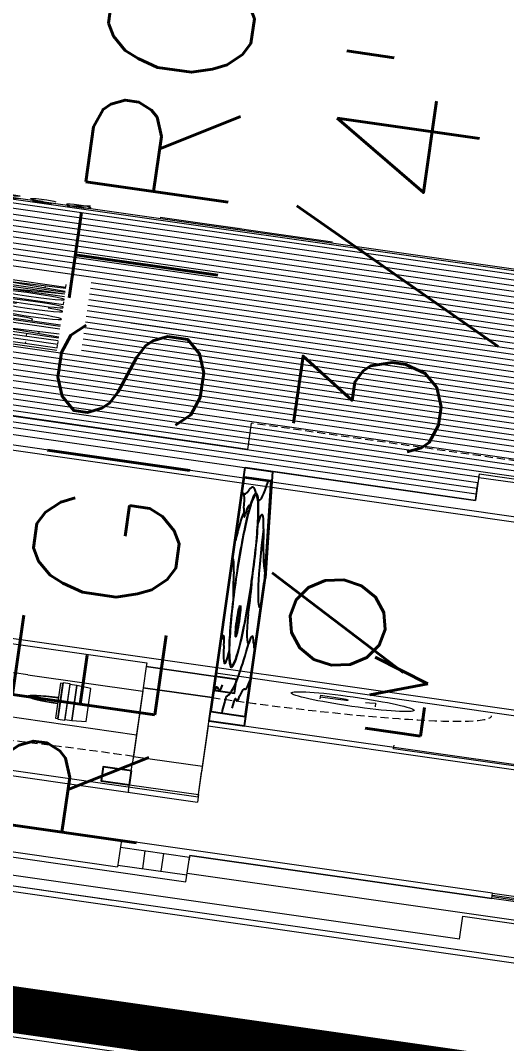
# Model space of a CAD drawing. Header units: millimetres. Extents: x -361192058 to 101130107379, y -14071650034 to 19218552450.
# Drawn here: x -137434.1 to -137372, y 43302.8 to 43433.5 of the extents above; entities that cross this region are included whole.
import ezdxf
from ezdxf.enums import TextEntityAlignment as Align

# ---------------------------------------------------------------- set-up
doc = ezdxf.new("R2010")
doc.units = ezdxf.units.MM
doc.header["$LTSCALE"] = 0.5
doc.linetypes.add('HIDDEN2', pattern=[0.1875, 0.125, -0.0625])
for name, color, linetype in [('02', 2, 'Continuous'), ('APBAN', 4, 'Continuous'), ('ARCO', 7, 'HIDDEN2'), ('CONEXAO_AG_FRIA', 3, 'Continuous'), ('CONEXAO_ESGOTO', 7, 'Continuous'), ('DIVERSOS', 4, 'Continuous'), ('ESQUADRIA', 3, 'Continuous'), ('ESQUADRIAS', 3, 'Continuous'), ('HATCH', 8, 'Continuous'), ('MOBIL-I', 251, 'Continuous'), ('parede', 2, 'Continuous'), ('PISO', 8, 'Continuous'), ('projeção 02', 7, 'HIDDEN2'), ('TEXTO2', 3, 'Continuous'), ('TUBULAÇÃO_HIDRÁULICA', 5, 'Continuous'), ('TXT_1', 3, 'Continuous')]:
    doc.layers.add(name, color=color, linetype=linetype)
doc.styles.add('ADITIVOCAD', font='ROMANS.shx')
doc.styles.add('COTAS', font='romans.shx')
doc.styles.add('R80', font='simplex.shx', dxfattribs={"height": 0.2})
doc.styles.add('ROMANS', font='romans', dxfattribs={"height": 0.1})
doc.styles.get("Standard").update_dxf_attribs({"font": 'txt.shx', "height": 0.12})
doc.dimstyles.new('COTAS', dxfattribs={"dimtxt": 0.08, "dimasz": 0.06, "dimexe": 0.18, "dimexo": 0.0625, "dimgap": 0.05, "dimtad": 1, "dimdec": 4, "dimzin": 4, "dimdsep": 46, "dimtxsty": 'R80', "dimblk1": 'DOT', "dimblk2": 'DOT', "dimsah": 1, "dimcen": 0.09, "dimse1": 1, "dimse2": 1, "dimclrt": 150, "dimadec": 0, "dimazin": 0, "dimtfac": 1, "dimtdec": 4, "dimtmove": 2, "dimatfit": 3, "dimldrblk": 'DOT', "dimfxl": 0, "dimtolj": 1, "dimtzin": 0, "dimarcsym": 0})

# ---------------------------------------------------------------- blocks, each defined once
blk = doc.blocks.new('_Dot')
at = {"color": 0, "lineweight": -2}
blk.add_line((-0.5, 0), (-1, 0), dxfattribs=at)
at = {"color": 0, "const_width": 0.5}
blk.add_lwpolyline([(-0.25, 0, 1), (0.25, 0, 1)], format="xyb", close=True, dxfattribs=at)
blk = doc.blocks.new('DOT')
for p, q in [((0, -1.5), (0, 1.5)), ((1.5, 0), (-1.5, 0))]:
    blk.add_line(p, q)
blk.add_circle((0, 0), 0.5)
blk = doc.blocks.new('ADC_PE_AB1')
blk.add_lwpolyline([(0, -0.03), (1, -0.03), (1, 0), (0, 0)], close=True)
at = {"flags": 8}
blk.add_attdef('$PORTA', text='', height=0.09, dxfattribs=at).set_placement((0.5, -0.1569), align=Align.MIDDLE)
blk = doc.blocks.new('ADC_LAV_05')
for p, q in [((0, 0), (0, 0.55)), ((0, 0.55), (0.7704, 0.55)), ((0.02, 0.53), (0.7621, 0.53)), ((0.02, 0.02), (0.02, 0.53)), ((0.7621, 0.53), (0.98, 0.3123)), ((0.7704, 0.55), (1, 0.3206)), ((0.98, 0.02), (0.98, 0.3123)), ((1, 0), (1, 0.3206)), ((0, 0), (1, 0)), ((0.02, 0.02), (0.98, 0.02))]:
    blk.add_line(p, q)
for points in [[(0.4062, 0.1206, 0.083485), (0.4944, 0.1354, 0.090959), (0.566, 0.1759, 0.104004), (0.6157, 0.239, 0.115577), (0.6322, 0.3095, 0.115577), (0.6157, 0.38, 0.104004), (0.566, 0.443, 0.090959), (0.4944, 0.4835, 0.083485), (0.4062, 0.4983, 0.083485), (0.3179, 0.4835, 0.090959), (0.2463, 0.443, 0.104004), (0.1966, 0.38, 0.115577), (0.1801, 0.3095, 0.115577), (0.1966, 0.239, 0.104004), (0.2463, 0.1759, 0.090959), (0.3179, 0.1354, 0.083485)], [(0.4062, 0.1248, 0.083485), (0.493, 0.1394, 0.090959), (0.5633, 0.1791, 0.104004), (0.6119, 0.2408, 0.115577), (0.628, 0.3095, 0.115577), (0.6119, 0.3781, 0.104004), (0.5633, 0.4398, 0.090959), (0.493, 0.4795, 0.083485), (0.4062, 0.4941, 0.083485), (0.3193, 0.4795, 0.090959), (0.249, 0.4398, 0.104004), (0.2004, 0.3781, 0.115577), (0.1843, 0.3095, 0.115577), (0.2004, 0.2408, 0.104004), (0.249, 0.1791, 0.090959), (0.3193, 0.1394, 0.083485)]]:
    blk.add_lwpolyline(points, format="xyb", close=True)
for radius in [0.0339, 0.025]:
    blk.add_circle((0.4055, 0.2206), radius)
for centre, radius, start, end in [((0.76, 0.3809), 0.1624, 113.3641, 115.8903), ((0.2875, -0.0718), 0.5823, 78.2401, 98.9638), ((0.4995, 0.9177), 0.4342, 269.3247, 295.8903), ((0.0559, 1.3962), 0.9039, 267.7229, 278.9638), ((0.0552, 0.402), 0.0926, 41.3487, 101.8141), ((0.1665, 0.4999), 0.0556, 221.3487, 297.4318), ((0.2605, 0.3465), 0.1245, 78.9955, 123.3333), ((0.2201, 0.1636), 0.3026, 106.3243, 131.3792), ((0.6508, 0.2793), 0.1756, 56.1908, 116.2902), ((1.1381, 1.007), 0.7001, 236.1908, 255.5369), ((0.9639, 0.4778), 0.2217, 193.7216, 269.9715), ((0.0206, 0.2349), 0.1168, 49.9343, 90.2724), ((0.3586, 0.6369), 0.4085, 229.9343, 244.0853), ((0.5983, 0.255), 0.0641, 344.5869, 58.1135), ((0.6184, 0.1896), 0.0639, 49.2661, 86.8336), ((0.7799, 0.3241), 0.1475, 215.7175, 274.1895), ((0.0641, 0.1144), 0.0713, 44.7702, 118.1843), ((0.363, 0.8774), 0.8206, 280.1922, 301.4107), ((0.8604, 0.032), 0.1609, 66.126, 115.6626), ((0.9822, 0.3072), 0.1401, 246.126, 269.1113), ((0.2056, 0.2549), 0.1281, 224.7702, 306.3582), ((0.8722, 0.3475), 0.2696, 267.8834, 293.5615), ((0.0957, -0.1456), 0.22, 78.1029, 106.3843), ((0.1688, 0.2014), 0.1346, 258.1029, 296.1994), ((0.3613, 0.8866), 0.83, 271.4321, 280.1922), ((0.8511, -0.2259), 0.3042, 87.8834, 109.2677), ((-0.0155, 0.2328), 0.1744, 281.75, 286.3843), ((0.4585, -0.1421), 0.2131, 111.0015, 130.4729), ((0.6495, -0.0622), 0.1173, 74.3079, 124.9939), ((0.688, 0.2406), 0.19, 267.9474, 289.2677)]:
    blk.add_arc(centre, radius, start, end)
for points in [[(0.2584, 0.4524), (0.2647, 0.4406), (0.2777, 0.465), (0.2797, 0.4531)], [(0.2777, 0.465), (0.2797, 0.4531), (0.2886, 0.471), (0.2899, 0.4611)], [(0.2886, 0.471), (0.2899, 0.4611), (0.3035, 0.4779), (0.2965, 0.4664)], [(0.3035, 0.4779), (0.2965, 0.4664), (0.3178, 0.4833), (0.3049, 0.4731)], [(0.231, 0.4287), (0.2403, 0.4137), (0.2433, 0.4404), (0.2513, 0.4271)], [(0.2433, 0.4404), (0.2513, 0.4271), (0.2584, 0.4524), (0.2647, 0.4406)], [(0.2176, 0.4133), (0.2336, 0.4041), (0.231, 0.4287), (0.2403, 0.4137)], [(0.2049, 0.3949), (0.2213, 0.3828), (0.2176, 0.4133), (0.2336, 0.4041)], [(0.19, 0.3646), (0.2108, 0.3551), (0.1966, 0.38), (0.2152, 0.3688)], [(0.1966, 0.38), (0.2152, 0.3688), (0.2049, 0.3949), (0.2213, 0.3828)], [(0.1821, 0.3345), (0.2054, 0.3236), (0.1859, 0.352), (0.2075, 0.3406)], [(0.1859, 0.352), (0.2075, 0.3406), (0.19, 0.3646), (0.2108, 0.3551)], [(0.1808, 0.324), (0.205, 0.3144), (0.1821, 0.3345), (0.2054, 0.3236)], [(0.1801, 0.311), (0.2052, 0.3059), (0.1808, 0.324), (0.205, 0.3144)], [(0.1806, 0.2975), (0.2057, 0.2976), (0.1801, 0.311), (0.2052, 0.3059)], [(0.1813, 0.2898), (0.2072, 0.2867), (0.1806, 0.2975), (0.2057, 0.2976)], [(0.1847, 0.2717), (0.2109, 0.2698), (0.1816, 0.2882), (0.2076, 0.2844)], [(0.1894, 0.2561), (0.2133, 0.2622), (0.1847, 0.2717), (0.2109, 0.2698)], [(0.1979, 0.2364), (0.216, 0.2547), (0.1894, 0.2561), (0.2133, 0.2622)], [(0.2064, 0.2215), (0.2209, 0.2436), (0.1979, 0.2364), (0.216, 0.2547)], [(0.2176, 0.2056), (0.222, 0.2413), (0.2064, 0.2215), (0.2209, 0.2436)], [(0.2303, 0.1909), (0.2314, 0.2247), (0.2176, 0.2056), (0.222, 0.2413)], [(0.2433, 0.1785), (0.2403, 0.2118), (0.2303, 0.1909), (0.2314, 0.2247)], [(0.2571, 0.1674), (0.2482, 0.202), (0.2433, 0.1785), (0.2403, 0.2118)], [(0.2632, 0.1631), (0.2567, 0.1927), (0.2571, 0.1674), (0.2482, 0.202)], [(0.2742, 0.156), (0.2627, 0.1868), (0.2632, 0.1631), (0.2567, 0.1927)], [(0.2851, 0.1498), (0.2729, 0.1778), (0.2742, 0.156), (0.2627, 0.1868)], [(0.2956, 0.1445), (0.2839, 0.1687), (0.2851, 0.1498), (0.2729, 0.1778)], [(0.3256, 0.1339), (0.2928, 0.1613), (0.2956, 0.1445), (0.2839, 0.1687)], [(0.2966, 0.144), (0.3256, 0.1339), (0.2964, 0.1441), (0.3254, 0.133)], [(0.2964, 0.1441), (0.3254, 0.133), (0.3256, 0.1339), (0.3279, 0.1322)]]:
    blk.add_solid(points)
blk = doc.blocks.new('APROVADO QUADRA 21.2 MBVII')
at = {"layer": '02', "color": 8, "lineweight": 18}
for p, q in [((4481.2293, 2472.6943), (4481.2293, 2478.4943)), ((4493.4211, 2478.4943), (4493.4211, 2472.7943)), ((4481.7293, 2477.9943), (4481.7293, 2473.2943)), ((4493.931, 2473.2943), (4493.931, 2477.9943)), ((4481.8793, 2477.8443), (4481.8793, 2473.4443)), ((4483.9793, 2477.8443), (4483.9793, 2473.2943)), ((4484.1293, 2477.8443), (4484.1293, 2473.2943)), ((4484.1293, 2477.8443), (4484.1293, 2473.2943)), ((4487.6293, 2473.8343), (4487.6293, 2473.4443)), ((4484.1293, 2473.2943), (4487.6293, 2473.2943)), ((4487.6293, 2473.2943), (4487.6293, 2470.9443)), ((4493.4211, 2472.7943), (4493.4211, 2473.2943)), ((4493.931, 2473.2943), (4494.6711, 2473.2943)), ((4494.1711, 2472.7943), (4493.4211, 2472.7943)), ((4493.431, 2472.7943), (4493.931, 2472.7943)), ((4493.431, 2472.7943), (4493.931, 2472.7943))]:
    blk.add_line(p, q, dxfattribs=at)
at = {"layer": '02', "color": 7, "lineweight": 18}
for p, q in [((4481.9288, 2473.4443), (4481.9288, 2473.2943)), ((4482.4288, 2473.4443), (4482.4288, 2473.2943))]:
    blk.add_line(p, q, dxfattribs=at)
at = {"layer": '02', "lineweight": 18}
blk.add_lwpolyline([(4476.7707, 2438.8395), (4537.9707, 2438.8395), (4537.9707, 2483.3895), (4476.7707, 2483.3895)], close=True, dxfattribs=at)
at = {"layer": '02', "lineweight": 18, "const_width": 0.1}
blk.add_lwpolyline([(4477.5207, 2439.5895), (4537.2207, 2439.5895), (4537.2207, 2482.6395), (4477.5207, 2482.6395)], close=True, dxfattribs=at)
at = {"layer": 'ARCO', "color": 8, "lineweight": 18}
for centre, radius, start, end in [((4484.1924, 2473.4443), 0.8, 360, 90), ((4487.5293, 2473.2943), 0.6, 180, 270)]:
    blk.add_arc(centre, radius, start, end, dxfattribs=at)
at = {"layer": 'CONEXAO_ESGOTO', "lineweight": 18}
blk.add_line((4499.9936, 2473.1774), (4499.9936, 2473.5517), dxfattribs=at)
blk.add_solid([(4499.9936, 2473.5517), (4499.956, 2473.3756), (4500.0311, 2473.3756)], dxfattribs=at)
at = {"layer": 'DIVERSOS', "color": 8, "lineweight": 18}
for p, q in [((4492.9711, 2456.1443), (4492.9711, 2478.7443)), ((4493.1211, 2456.6443), (4493.1211, 2478.7443)), ((4482.4793, 2470.6379), (4482.4793, 2472.6379)), ((4482.6293, 2472.6379), (4482.6293, 2470.6379))]:
    blk.add_line(p, q, dxfattribs=at)
at = {"layer": 'ESQUADRIA', "lineweight": 18}
for p, q in [((4482.4288, 2473.391), (4481.9288, 2473.391)), ((4482.4288, 2473.351), (4481.9288, 2473.351))]:
    blk.add_line(p, q, dxfattribs=at)
at = {"layer": 'ESQUADRIA', "color": 8, "lineweight": 18}
for p, q in [((4482.5343, 2472.6379), (4482.5343, 2470.6379)), ((4482.5743, 2472.6379), (4482.5743, 2470.6379))]:
    blk.add_line(p, q, dxfattribs=at)
at = {"layer": 'ESQUADRIAS', "color": 8, "lineweight": 18}
for p, q in [((4499.8211, 2478.7443), (4499.8211, 2471.7443)), ((4499.9711, 2478.7443), (4499.9711, 2463.7443)), ((4494.1711, 2472.7943), (4494.1711, 2466.4943))]:
    blk.add_line(p, q, dxfattribs=at)
at = {"layer": 'HATCH', "color": 8, "lineweight": 18}
for p, q in [((4493.5974, 2472.7943), (4493.5974, 2478.4943)), ((4494.8999, 2466.4943), (4494.8999, 2478.4943)), ((4495.0586, 2466.4943), (4495.0586, 2478.4943)), ((4495.2174, 2466.4943), (4495.2174, 2478.4943)), ((4495.3761, 2466.4943), (4495.3761, 2478.4943)), ((4495.5349, 2466.4943), (4495.5349, 2478.4943)), ((4495.6936, 2466.4943), (4495.6936, 2478.4943)), ((4495.8524, 2466.4943), (4495.8524, 2478.4943)), ((4493.7561, 2472.7943), (4493.7561, 2477.3443)), ((4493.9149, 2472.7943), (4493.9149, 2477.3443)), ((4494.0736, 2472.7943), (4494.0736, 2477.3443)), ((4494.2324, 2466.4943), (4494.2324, 2477.3443)), ((4494.3911, 2466.4943), (4494.3911, 2477.3443)), ((4494.5499, 2466.4943), (4494.5499, 2477.3443)), ((4494.7086, 2466.4943), (4494.7086, 2477.3443)), ((4498.0749, 2472.7486), (4498.0749, 2477.3443)), ((4498.2336, 2472.7486), (4498.2336, 2477.3443)), ((4498.8686, 2470.9443), (4498.8686, 2477.3443)), ((4499.0274, 2470.9443), (4499.0274, 2477.3443)), ((4499.1861, 2470.9443), (4499.1861, 2477.3443)), ((4499.3449, 2470.9443), (4499.3449, 2477.3443)), ((4499.5036, 2470.9443), (4499.5036, 2477.3443)), ((4499.6624, 2470.9443), (4499.6624, 2477.3443)), ((4498.3924, 2470.9443), (4498.3924, 2475.9326)), ((4498.5511, 2470.9443), (4498.5511, 2475.9326)), ((4498.7099, 2470.9443), (4498.7099, 2475.5525)), ((4496.0111, 2469.8034), (4496.0111, 2473.6785)), ((4496.1699, 2469.8034), (4496.1699, 2473.6785)), ((4496.3286, 2469.8034), (4496.3286, 2473.6785)), ((4496.4874, 2469.8034), (4496.4874, 2473.6785)), ((4496.6461, 2470.9443), (4496.6461, 2473.6785)), ((4496.8049, 2470.9443), (4496.8049, 2473.6785)), ((4496.9636, 2470.9443), (4496.9636, 2473.6785)), ((4497.1224, 2472.7486), (4497.1224, 2473.6785)), ((4497.2811, 2470.9443), (4497.2811, 2473.6785)), ((4497.4399, 2472.7486), (4497.4399, 2473.6785)), ((4497.5986, 2472.7486), (4497.5986, 2473.6785)), ((4497.7574, 2472.7486), (4497.7574, 2473.6785)), ((4497.9161, 2472.7486), (4497.9161, 2473.6785)), ((4496.9636, 2472.9811), (4496.9636, 2473.5811)), ((4494.0711, 2472.7943), (4494.0711, 2466.3943))]:
    blk.add_line(p, q, dxfattribs=at)
at = {"layer": 'MOBIL-I', "color": 8, "lineweight": 18}
for p, q in [((4485.6039, 2473.6943), (4485.6039, 2473.4443)), ((4486.8316, 2473.6943), (4486.8316, 2473.4443)), ((4486.8316, 2473.4443), (4484.9271, 2473.4443))]:
    blk.add_line(p, q, dxfattribs=at)
for points in [[(4486.7456, 2473.6014), (4486.7456, 2473.6166), (4485.7277, 2473.6166), (4485.7277, 2473.6014)], [(4486.7303, 2473.6166), (4486.7303, 2473.6217), (4485.7429, 2473.6217), (4485.7429, 2473.6166)], [(4486.7303, 2473.5861), (4486.7303, 2473.6014), (4485.7429, 2473.6014), (4485.7429, 2473.5861)], [(4486.6998, 2473.5556), (4486.7303, 2473.5861), (4485.7429, 2473.5861), (4485.7735, 2473.5556)]]:
    blk.add_lwpolyline(points, close=True, dxfattribs=at)
for centre, radius, start, end in [((4485.6539, 2473.6943), 0.05, 90, 180), ((4486.7816, 2473.6943), 0.05, 0, 90), ((4486.2366, 2473.6014), 0.0865, 13.6117, 166.3883), ((4486.2366, 2473.6014), 0.0763, 15.4696, 164.5304)]:
    blk.add_arc(centre, radius, start, end, dxfattribs=at)
at = {"layer": 'parede', "color": 8, "lineweight": 18}
for p, q in [((4480.7793, 2456.1443), (4480.7793, 2481.1443)), ((4487.7793, 2481.1443), (4487.7793, 2456.1443)), ((4480.9293, 2473.4443), (4480.9293, 2477.0443)), ((4480.9293, 2456.6443), (4480.9293, 2474.0943)), ((4482.6293, 2473.4443), (4481.8793, 2473.4443)), ((4482.6293, 2472.6379), (4482.6293, 2473.4443)), ((4484.0293, 2473.4443), (4483.9793, 2473.4443)), ((4484.1924, 2473.4443), (4484.1924, 2473.2943)), ((4486.9293, 2473.4443), (4484.8293, 2473.4443)), ((4484.9924, 2473.4443), (4484.9924, 2473.2943)), ((4486.9293, 2473.4443), (4486.2793, 2473.4443)), ((4486.9293, 2473.4443), (4486.9293, 2473.2943)), ((4487.6293, 2473.4443), (4487.5293, 2473.4443)), ((4487.6293, 2473.4443), (4487.5293, 2473.4443)), ((4487.5293, 2473.4443), (4487.5293, 2473.2943)), ((4482.4793, 2473.2943), (4482.3293, 2473.2943)), ((4482.4793, 2473.2943), (4482.3293, 2473.2943)), ((4482.4793, 2472.6379), (4482.4793, 2473.2943)), ((4484.1924, 2473.2943), (4483.9793, 2473.2943)), ((4486.1293, 2473.2943), (4484.8293, 2473.2943)), ((4486.1293, 2473.2943), (4486.1293, 2470.7943)), ((4486.9293, 2473.2943), (4486.2793, 2473.2943)), ((4486.2793, 2473.2943), (4486.2793, 2470.9443)), ((4486.9293, 2473.2943), (4486.2793, 2473.2943)), ((4482.4793, 2472.6379), (4482.6293, 2472.6379))]:
    blk.add_line(p, q, dxfattribs=at)
for points in [[(4484.1424, 2473.4443), (4484.1924, 2473.4443), (4484.1924, 2473.2943), (4484.1424, 2473.2943)], [(4485.0424, 2473.4443), (4484.9924, 2473.4443), (4484.9924, 2473.2943), (4485.0424, 2473.2943)], [(4486.9293, 2473.2943), (4486.9293, 2473.2943), (4486.9293, 2473.4443), (4486.9293, 2473.4443)], [(4487.5293, 2473.2943), (4487.5293, 2473.2943), (4487.5293, 2473.4443), (4487.5293, 2473.4443)], [(4481.7293, 2473.2943), (4482.4793, 2473.2943), (4482.4793, 2472.6379)]]:
    blk.add_lwpolyline(points, dxfattribs=at)
at = {"layer": 'PISO', "color": 8, "lineweight": 18}
for p, q in [((4484.0293, 2473.4443), (4484.8293, 2473.4443)), ((4487.5293, 2473.4443), (4486.9293, 2473.4443)), ((4481.9793, 2473.2943), (4481.9793, 2466.4943)), ((4484.1924, 2473.2943), (4484.8293, 2473.2943)), ((4486.9293, 2473.2943), (4487.5293, 2473.2943)), ((4481.2293, 2472.6943), (4481.8793, 2472.6943)), ((4481.8793, 2472.6943), (4481.8793, 2466.3943))]:
    blk.add_line(p, q, dxfattribs=at)
blk.add_circle((4487.3724, 2472.9943), 0.1333, dxfattribs=at)
at = {"layer": 'projeção 02', "color": 8, "lineweight": 18}
blk.add_line((4494.6711, 2466.9943), (4494.6711, 2473.2943), dxfattribs=at)
at = {"layer": 'TUBULAÇÃO_HIDRÁULICA', "lineweight": 18}
for p, q in [((4499.9173, 2467.6505), (4499.9173, 2476.5659)), ((4486.2322, 2471.2735), (4486.2322, 2472.893)), ((4486.2322, 2472.893), (4486.3322, 2472.893))]:
    blk.add_line(p, q, dxfattribs=at)
at = {"layer": 'ESQUADRIAS', "color": 8, "lineweight": 18}
ref = blk.add_blockref('ADC_PE_AB1', (4484.1924, 2473.4443), dxfattribs=dict(at, xscale=0.8000000000001819, zscale=0.8000000000001819, rotation=90))
ref.add_attrib('$PORTA', 'P3', dxfattribs={"layer": 'TXT_1', "height": 0.1, "flags": 8}).set_placement((4484.3493, 2473.8443), align=Align.MIDDLE)
ref = blk.add_blockref('ADC_PE_AB1', (4487.5293, 2473.2943), dxfattribs=dict(at, xscale=0.599999999999909, zscale=0.599999999999909, rotation=269.9999999999999))
ref.add_attrib('$PORTA', 'P1', dxfattribs={"layer": 'TXT_1', "height": 0.1, "rotation": 270, "flags": 8}).set_placement((4487.3724, 2472.9943), align=Align.MIDDLE)
at = {"layer": 'MOBIL-I', "color": 8, "lineweight": 18, "rotation": 269.9999999999999}
blk.add_blockref('ADC_LAV_05', (4486.2793, 2473.2943), dxfattribs=at)
at = {"color": 0, "lineweight": 13, "flags": 8}
for p in [(4700.7247, 2280.1125), (4699.5738, 2277.8964), (4702.3546, 2276.195), (4703.6722, 2274.085), (4699.8445, 2272.2194), (4703.0488, 2270.137), (4703.0877, 2267.9803), (4700.6523, 2261.5216), (4700.7007, 2257.1593)]:
    blk.add_attdef('NIVEL', p, '', height=0.075, dxfattribs=at)
for rotation, width, p in [(90, 0.8, (4700.8205, 2275.7521)), (270, 0.6, (4703.8437, 2274.9021)), (90, 0.8, (4701.5575, 2268.5021)), (180, 0.6, (4651.1817, 2236.1931))]:
    blk.add_attdef('$PORTA', text='', height=0.09, rotation=rotation, dxfattribs=dict(at, width=width)).set_placement(p, align=Align.MIDDLE)
for p in [(4654.176, 2240.463), (4648.499, 2240.1923), (4637.8012, 2239.3845), (4633.4388, 2239.3361), (4656.3921, 2239.3121), (4652.4746, 2237.6822), (4646.4166, 2236.988), (4644.2598, 2236.9491), (4650.3646, 2236.3646)]:
    blk.add_attdef('NIVEL', p, '', height=0.075, rotation=270, dxfattribs=at)
at = {"color": 0, "lineweight": 13, "width": 0.8, "flags": 8}
for p in [(4652.0317, 2239.2163), (4644.7817, 2238.4793)]:
    blk.add_attdef('$PORTA', text='', height=0.09, dxfattribs=at).set_placement(p, align=Align.MIDDLE)
at = {"layer": 'APBAN', "lineweight": 18, "insert": (4507.4052, 2472.7925), "char_height": 0.30938, "attachment_point": 9, "style": 'COTAS'}
blk.add_mtext('REGISTRO\\P%%c 3/4"', dxfattribs=at)
at = {"layer": 'CONEXAO_AG_FRIA', "lineweight": 18, "style": 'ROMANS'}
blk.add_text(' %%C32mm', height=0.09, rotation=90.1652, dxfattribs=at).set_placement((4500.0326, 2473.8905), align=Align.CENTER)
at = {"layer": 'TEXTO2', "color": 8, "lineweight": 18, "ltscale": 0.4, "style": 'ADITIVOCAD'}
blk.add_text('TELHA TIPO COLONIAL', height=0.13122, dxfattribs=at).set_placement((4495.8734, 2473.731))
at = {"layer": 'TUBULAÇÃO_HIDRÁULICA', "color": 0, "lineweight": 18, "insert": (4486.424, 2472.9596), "char_height": 0.12, "width": 1.871509, "attachment_point": 1}
blk.add_mtext('LV', dxfattribs=at)
at = {"layer": 'APBAN', "lineweight": 18, "annotation_type": 0, "has_hookline": 1, "hookline_direction": 1, "text_width": 4.5818}
blk.add_leader([(4510.1719, 2473.6357), (4507.5152, 2474.5069), (4507.4552, 2474.5069)], dimstyle='COTAS', override={"dimldrblk": 'DOT'}, dxfattribs=at)

msp = doc.modelspace()

# ---------------------------------------------------------------- block references
at = {"layer": '02', "color": 0, "lineweight": 30, "xscale": -4.574818403918471, "yscale": -59.40450511825884, "zscale": 4.574818403918471, "rotation": 261.8606972171988}
msp.add_blockref('APROVADO QUADRA 21.2 MBVII', (5129.041, 2225.201), dxfattribs=at)

doc.saveas('drawing.dxf')
